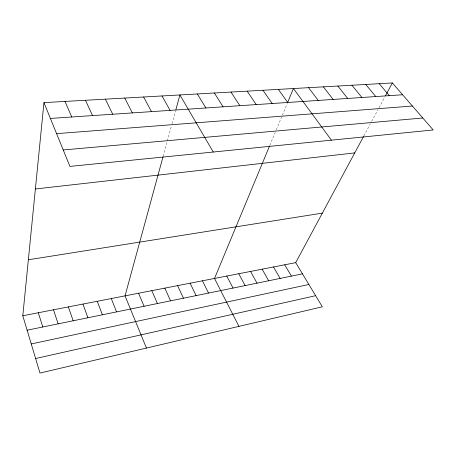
<?xml version="1.0" encoding="UTF-8"?>
<svg xmlns="http://www.w3.org/2000/svg" width="456" height="456" viewBox="0 0 456 456"><rect width="100%" height="100%" fill="white"/><g stroke="black" fill="none" stroke-linecap="round" stroke-linejoin="round"><path stroke-width="0.34" stroke-dasharray="2.28 1.71" d="M163.157 156.283L171.513 125.679M172.072 123.644L175.549 110.905M269.844 145.304L275.242 132.32M276.313 129.743L281.58 117.061M282.372 115.163L287.263 103.387M363.848 135.951L370.403 123.775M371.697 121.364L378.024 109.6M379.027 107.736L384.932 96.757"/><path stroke-width="0.68" d="M363.517 136.572L295.71 262.65L322.346 306.802L39.974 373.048L22.8 315.769L43.953 102.623L392.359 82.952L433.2 129.954L69.933 166.411L43.953 102.623M162.98 156.944L125.047 295.87L146.439 348.07M175.913 109.565L179.903 94.945L213.277 152.025M269.57 145.966L214.519 278.451L238.933 326.371M287.81 102.081L293.436 88.532L331.415 140.169M385.588 95.538L392.359 82.952M35.619 358.519L315.637 295.682M31.253 343.949L308.883 284.481M27.126 330.195L302.47 273.851M22.8 315.769L295.71 262.65M28.357 259.783L322.346 213.123M35.38 188.972L354.728 152.914M63.23 149.956L422.809 117.996M56.59 133.654L412.412 106.031M50.388 118.423L402.614 94.757M379.187 83.693L389.356 95.646M365.712 84.451L375.79 96.558M351.924 85.232L361.904 97.493M337.816 86.03L347.689 98.445M323.372 86.845L333.131 99.425M308.587 87.677L318.22 100.428M278.377 89.382L287.742 102.475M262.958 90.254L272.169 103.518M247.158 91.149L256.215 104.595M230.97 92.061L239.856 105.689M214.371 92.995L223.081 106.818M197.357 93.959L205.873 107.975M284.715 264.788L291.407 276.119M273.532 266.965L280.144 278.422M262.149 269.183L268.681 280.765M162 95.954L170.094 110.38M250.561 271.44L257.013 283.153M238.762 273.731L245.128 285.587M143.623 96.991L151.483 111.629M226.752 276.074L233.027 288.061M124.75 98.057L132.36 112.911M202.43 280.805L208.512 293.077M105.37 99.151L112.717 114.234M190.118 283.204L196.103 295.619M177.583 285.644L183.46 298.207M85.46 100.274L92.522 115.59M164.815 288.129L170.578 300.84M151.808 290.66L157.457 303.525M64.991 101.431L71.752 116.987M138.556 293.236L144.085 306.261M111.287 298.549L116.554 311.898M97.253 301.279L102.383 314.794M82.946 304.061L87.928 317.752M68.354 306.905L73.188 320.773M53.477 309.801L58.146 323.851M38.293 312.753L42.796 326.992"/></g></svg>
